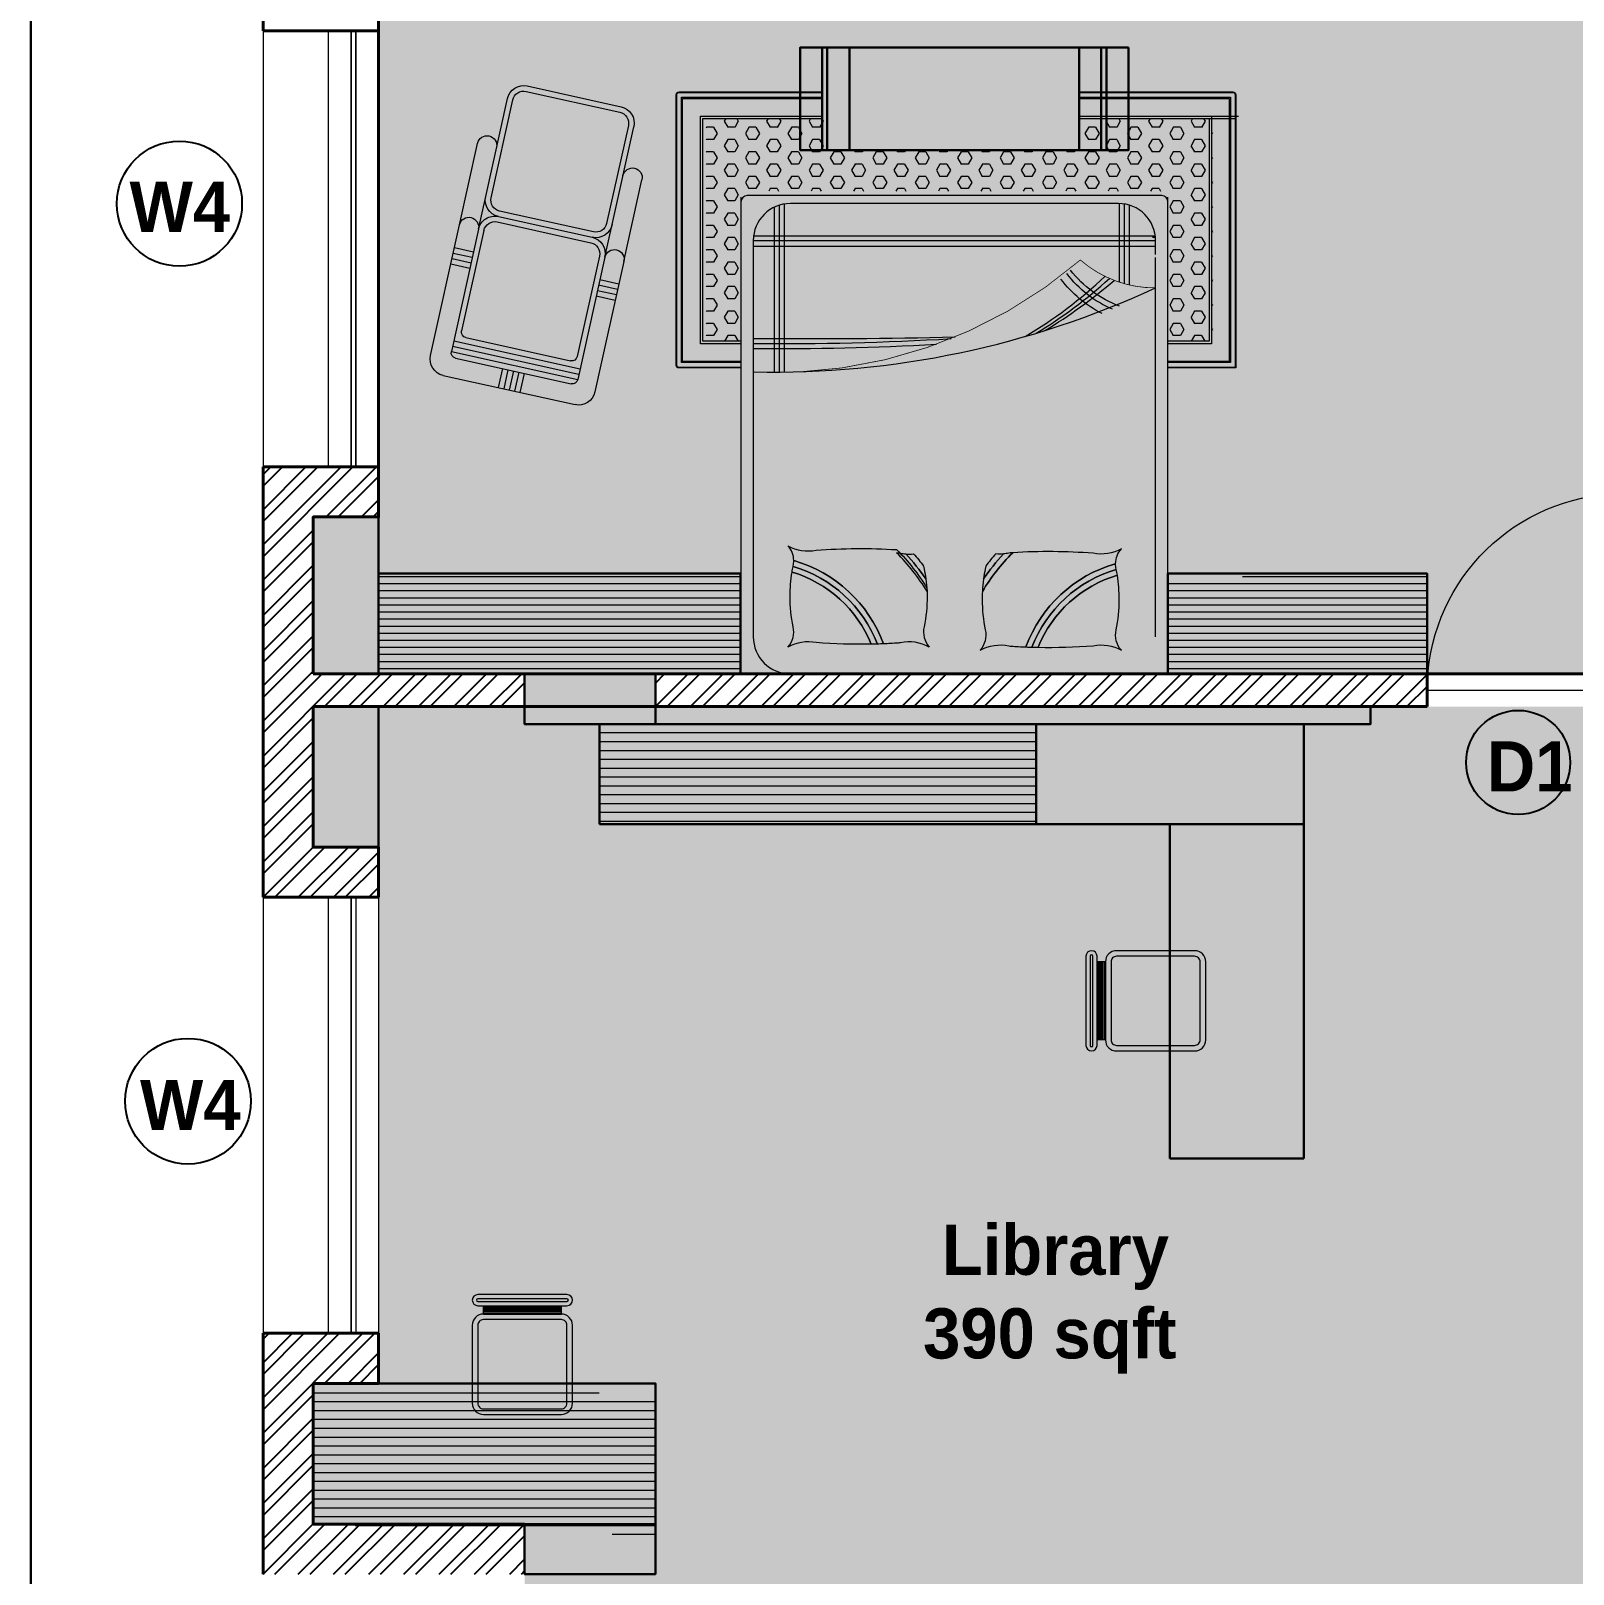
# Model space of a CAD drawing. Header units: feet. Extents: x 3576 to 8206, y -9151 to -6616.
# Drawn here: x 6809.6 to 7086.5, y -8348.5 to -8071.5 of the extents above; entities that cross this region are included whole.
import ezdxf

# ---------------------------------------------------------------- set-up
doc = ezdxf.new("R2010")
doc.units = ezdxf.units.FT
doc.layers.get('0').update_dxf_attribs({"linetype": 'CONTINUOUS', "lineweight": 40})
for name, color, linetype, lineweight in [('1fr', 233, 'CONTINUOUS', 5), ('A-GFLR-MBND', 12, 'CONTINUOUS', 5), ('COLUMN', 254, 'CONTINUOUS', 30), ('d&w s', 240, 'CONTINUOUS', 0), ('furni', 36, 'CONTINUOUS', 20), ('FURNITURE', 14, 'CONTINUOUS', 0), ('HACHT', 8, 'CONTINUOUS', 9), ('Wall1', 7, 'CONTINUOUS', 40), ('WINDOW', 180, 'CONTINUOUS', 9)]:
    doc.layers.add(name, color=color, linetype=linetype, lineweight=lineweight)
for name, color, linetype, lineweight, true_color in [('F HATCH', 7, 'CONTINUOUS', 9, 0xae8d6f), ('h12', 7, 'CONTINUOUS', 5, 0x81cdee), ('WALL', 7, 'CONTINUOUS', 40, 0x0b0b0a)]:
    doc.layers.add(name, color=color, linetype=linetype, lineweight=lineweight, true_color=true_color)
doc.styles.add('ROMANS', font='sanss___.ttf')
pattern_1 = [(180, (-2433.1298, -5122.4852), (-1e-15, -1.5875), [])]
pattern_2 = [(180, (7070.5825, -8048.7889), (-1e-15, -1.27), [])]

# ---------------------------------------------------------------- blocks, each defined once
blk = doc.blocks.new('d1')
at = {"color": 8, "lineweight": 0}
blk.add_lwpolyline([(6604.4634, 416.9161, 0.392554), (6605.3019, 416.0161)], format="xyb", dxfattribs=at)
blk.add_lwpolyline([(6604.4634, 416.9161), (6605.3634, 416.9161)], dxfattribs=at)
at = {"color": 1, "lineweight": 0}
blk.add_lwpolyline([(6605.3269, 416.0161), (6605.3269, 416.9161), (6605.3019, 416.9161), (6605.3019, 416.0161)], close=True, dxfattribs=at)
blk = doc.blocks.new('V-ch')
at = {"layer": '1fr'}
for p, q in [((-10.1, 7.83), (-11.6, 7.83)), ((-11.35, -6.17), (-11.35, 7.83)), ((-11.1, -6.17), (-11.1, 7.83)), ((-10.85, -6.17), (-10.85, 7.83)), ((-10.6, -6.17), (-10.6, 7.83)), ((-10.35, -6.17), (-10.35, 7.83)), ((-10.1, -6.17), (-10.1, 7.83)), ((-10.1, -6.17), (-11.6, -6.17))]:
    blk.add_line(p, q, dxfattribs=at)
for points in [[(-11.6, 8.83, 1), (-13.6, 8.83), (-13.6, -7.17, 1), (-11.6, -7.17)], [(-12.35, 8.83, 1), (-12.85, 8.83), (-12.85, -7.17, 1), (-12.35, -7.17)], [(-8.1, -8.17), (5.9, -8.17, 0.414214), (7.9, -6.17), (7.9, 7.83, 0.414214), (5.9, 9.83), (-8.1, 9.83, 0.414214), (-10.1, 7.83), (-10.1, -6.17, 0.414214)], [(-8.1, -7.17), (5.9, -7.17, 0.414214), (6.9, -6.17), (6.9, 7.83, 0.414214), (5.9, 8.83), (-8.1, 8.83, 0.414214), (-9.1, 7.83), (-9.1, -6.17, 0.414214)]]:
    blk.add_lwpolyline(points, format="xyb", close=True, dxfattribs=at)
blk = doc.blocks.new('Sofa-1')
at = {"layer": '1fr'}
for p, q in [((-3, 15.12), (-27, 15.12)), ((-10.17, 15.12), (-10.17, 11.62)), ((-9.17, 15.12), (-9.17, 11.62)), ((-8.17, 15.12), (-8.17, 11.62)), ((-7.17, 15.12), (-7.17, 11.62)), ((-30, -12.12), (-30, 12.12)), ((-25.5, -11.62), (-25.5, 11.62)), ((-3, 11.62), (-25.5, 11.62)), ((-24.5, -11.62), (-24.5, 11.62)), ((-23.5, -11.62), (-23.5, 11.62)), ((-26.5, -10.62), (-26.5, 10.62)), ((-22.5, -9.62), (-22.5, 9.62)), ((-3, 10.62), (-21.5, 10.62)), ((-1, -8.62), (-1, 8.62)), ((0, -8.62), (0, 8.62)), ((-26.5, 2), (-30, 2)), ((-26.5, 1), (-30, 1)), ((-26.5, 0), (-30, 0)), ((-26.5, -1), (-30, -1)), ((-26.5, -2), (-30, -2)), ((-3, -10.62), (-21.5, -10.62)), ((-3, -11.62), (-25.5, -11.62)), ((-10.17, -15.12), (-10.17, -11.62)), ((-9.17, -15.12), (-9.17, -11.62)), ((-8.17, -15.12), (-8.17, -11.62)), ((-7.17, -15.12), (-7.17, -11.62)), ((-27, -15.12), (-3, -15.12))]:
    blk.add_line(p, q, dxfattribs=at)
for centre, radius, start, end in [((-27, 12.12), 3, 90, 180), ((-3, 13.38), 1.75, 270, 90), ((-25.5, 10.62), 1, 90, 180), ((-3, 8.62), 3, 0, 90), ((-21.5, 9.62), 1, 90, 180), ((-3, 8.62), 2, 0, 90), ((-25.5, -10.62), 1, 180, 270), ((-21.5, -9.62), 1, 180, 270), ((-3, -8.62), 3, 270, 0), ((-3, -8.62), 2, 270, 0), ((-27, -12.12), 3, 180, 270), ((-3, -13.38), 1.75, 270, 90)]:
    blk.add_arc(centre, radius, start, end, dxfattribs=at)
blk = doc.blocks.new('recliner')
at = {"layer": '1fr'}
for p, q in [((-8206.53, 3620.27), (-8223.78, 3620.27)), ((-8226.78, 3599.27), (-8226.78, 3617.27)), ((-8203.53, 3599.27), (-8203.53, 3617.27)), ((-8230.28, 3593.27), (-8230.28, 3608.27)), ((-8200.03, 3593.27), (-8200.03, 3608.27)), ((-8226.78, 3593.27), (-8226.78, 3599.27)), ((-8203.53, 3593.27), (-8203.53, 3599.27))]:
    blk.add_line(p, q, dxfattribs=at)
blk.add_lwpolyline([(-8204.53, 3617.27, 0.414214), (-8206.53, 3619.27), (-8223.78, 3619.27, 0.414214), (-8225.78, 3617.27), (-8225.78, 3599.27, 0.414214), (-8223.78, 3597.27), (-8206.53, 3597.27, 0.414214), (-8204.53, 3599.27)], format="xyb", close=True, dxfattribs=at)
for centre, radius, start, end in [((-8223.78, 3617.27), 3, 90, 180), ((-8206.53, 3617.27), 3, 0, 90), ((-8228.53, 3608.27), 1.75, 0, 180), ((-8201.78, 3608.27), 1.75, 0, 180), ((-8223.78, 3599.27), 3, 180, 270), ((-8206.53, 3599.27), 3, 270, 0)]:
    blk.add_arc(centre, radius, start, end, dxfattribs=at)
at = {"layer": '1fr', "rotation": 90}
blk.add_blockref('Sofa-1', (-8215.16, 3596.27), dxfattribs=at)

msp = doc.modelspace()

# ---------------------------------------------------------------- hatches: boundary and pattern name
at = {"layer": 'COLUMN', "lineweight": 25}
h = msp.add_hatch(dxfattribs=at)
h.set_pattern_fill('ANSI32', color=32, scale=0.469565, style=0)
h.set_pattern_definition([(45, (6851.309, -8227.032), (-3.16261, 3.16261), []), (45, (6853.4176, -8227.032), (-3.16261, 3.16261), [])])
h.paths.add_polyline_path([(6851.3092, -8149.7493), (6872.0483, -8149.7493), (6872.0483, -8158.7493), (6860.3092, -8158.7493), (6860.3092, -8186.9232), (6898.2657, -8186.9232), (6898.2657, -8192.7928), (6860.3092, -8192.7928), (6860.3092, -8218.0319), (6872.0483, -8218.0319), (6872.0483, -8227.0319), (6851.3092, -8227.0319)])
at = {"layer": 'COLUMN'}
for points in [[(6921.744, -8186.9232), (6898.2657, -8186.9232), (6898.2657, -8195.9232), (6921.744, -8195.9232)], [(6921.744, -8339.5319), (6898.2657, -8339.5319), (6898.2657, -8348.5319), (6921.744, -8348.5319)]]:
    msp.add_hatch(color=256, dxfattribs=at).paths.add_polyline_path(points)
at = {"layer": 'COLUMN', "lineweight": 25}
h = msp.add_hatch(dxfattribs=at)
h.set_pattern_fill('ANSI32', color=32, scale=0.469565, style=0)
h.set_pattern_definition([(45, (6921.744, -8192.793), (-3.16261, 3.16261), []), (45, (6923.8524, -8192.793), (-3.16261, 3.16261), [])])
h.paths.add_polyline_path([(6921.744, -8186.9232), (7060.3053, -8186.9232), (7060.3053, -8192.7928), (6921.744, -8192.7928)])
h = msp.add_hatch(dxfattribs=at)
h.set_pattern_fill('ANSI32', color=32, scale=0.469565, style=0)
h.set_pattern_definition([(45, (6851.309, -8348.532), (-3.1626, 3.1626), []), (45, (6853.4176, -8348.532), (-3.1626, 3.1626), [])])
h.paths.add_polyline_path([(6921.744, -8339.5319), (6921.744, -8348.5319)])
h.paths.add_polyline_path([(6872.0483, -8305.2928), (6872.0483, -8314.2928), (6860.3092, -8314.2928), (6860.3092, -8339.5319), (6898.2657, -8339.5319), (6898.2657, -8348.5319), (6851.3092, -8348.5319), (6851.3092, -8305.2928)])
at = {"layer": 'F HATCH', "ltscale": 0.125}
h = msp.add_hatch(dxfattribs=at)
h.set_pattern_fill('HEX', color=256, scale=0.4, angle=540, style=0)
h.set_pattern_definition([(180, (16403.8456, -11080.4047), (-1e-15, -2.199704), [1.27, -2.54]), (300, (16403.8456, -11080.4047), (1.90499954, 1.099852), [1.27, -2.54]), (240, (16402.5756, -11080.4047), (1.90499954, -1.099852), [1.27, -2.54])])
edge = h.paths.add_edge_path()
edge.add_arc((7004.8814, -8109.146), 6.6666, 719.884969, 743.015083)
edge.add_line((7011.0174, -8106.5395), (7011.0174, -8109.1593))
edge.add_line((7011.0174, -8109.1593), (7011.548, -8109.1593))
edge = h.paths.add_edge_path()
edge.add_line((7005.086, -8102.4825), (7005.086, -8102.6481))
edge.add_line((7005.086, -8102.6481), (7006.372, -8102.6481))
edge.add_arc((7004.8814, -8109.146), 6.6666, 797.080071, 808.241224)
edge = h.paths.add_edge_path()
edge.add_line((6944.8475, -8102.6481), (6944.8475, -8102.5785))
edge.add_arc((6945.9929, -8109.146), 6.6666, 819.89334, 822.919929)
edge.add_line((6944.5023, -8102.6481), (6944.8475, -8102.6481))
edge = h.paths.add_edge_path()
edge.add_line((6952.3238, -8092.9186), (6952.3238, -8087.2277))
edge.add_line((6952.3238, -8087.2277), (6930.8793, -8087.2277))
edge.add_line((6930.8793, -8087.2277), (6930.8793, -8127.2164))
edge.add_line((6930.8793, -8127.2164), (6937.1041, -8127.2164))
edge.add_line((6937.1041, -8127.2164), (6937.1041, -8101.3682))
edge.add_arc((6938.2152, -8101.3682), 1.1111, 450, 540, ccw=False)
edge.add_line((6938.2152, -8100.2571), (7012.6591, -8100.2571))
edge.add_arc((7012.6591, -8101.3682), 1.1111, 720, 810, ccw=False)
edge.add_line((7013.7703, -8101.3682), (7013.7703, -8127.2164))
edge.add_line((7013.7703, -8127.2164), (7021.7791, -8127.2164))
edge.add_line((7021.7791, -8127.2164), (7021.7791, -8087.2277))
edge.add_line((7021.7791, -8087.2277), (6998.4642, -8087.2277))
edge.add_line((6998.4642, -8087.2277), (6998.4642, -8092.9186))
edge.add_line((6998.4642, -8092.9186), (6952.3238, -8092.9186))
at = {"layer": 'FURNITURE', "lineweight": 35}
h = msp.add_hatch(color=35, dxfattribs=at)
h.set_gradient(color1=(152, 109, 103), color2=(177, 144, 140), one_color=1, tint=0.62, name='INVCYLINDER')
h.paths.add_polyline_path([(6947.7447, -8092.9186), (6951.7076, -8092.9186), (6951.7076, -8074.4521), (6947.7447, -8074.4521)])
h.paths.add_polyline_path([(6997.848, -8092.9186), (7001.811, -8092.9186), (7001.811, -8074.4521), (6997.848, -8074.4521)])
h = msp.add_hatch(color=35, dxfattribs=at)
h.set_gradient(color1=(152, 109, 103), color2=(177, 144, 140), one_color=1, tint=0.62, name='INVCYLINDER')
h.paths.add_polyline_path([(6952.6112, -8092.9186), (6956.5742, -8092.9186), (6956.5742, -8074.4521), (6952.6112, -8074.4521)])
h.paths.add_polyline_path([(7002.7146, -8092.9186), (7006.6775, -8092.9186), (7006.6775, -8074.4521), (7002.7146, -8074.4521)])
at = {"layer": 'HACHT', "lineweight": 40}
h = msp.add_hatch(color=256, dxfattribs=at)
h.set_gradient(color1=(228, 240, 158), color2=(228, 240, 158), one_color=1, tint=0.78, name='INVCYLINDER')
h.paths.add_polyline_path([(6860.3092, -8186.9232), (7102.9179, -8186.9232), (7102.9179, -8010.8363), (6913.9179, -8010.8363), (6913.9179, -8034.3145), (6860.3092, -8034.3145), (6860.3092, -8062.4884), (6872.0483, -8062.4884), (6872.0483, -8158.7493), (6860.3092, -8158.7493), (6860.3092, -8186.9232)])
at = {"layer": 'HACHT'}
h = msp.add_hatch(dxfattribs=at)
h.set_pattern_fill('ANSI31', color=255, scale=0.4, angle=495, style=0)
h.set_pattern_definition(pattern_2)
h.paths.add_polyline_path([(6937.0177, -8186.9232), (6872.0483, -8186.9232), (6872.0483, -8168.9232), (6937.0177, -8168.9232)])
h.paths.add_polyline_path([(6925.3129, -8185.4348), (6925.3129, -8173.1784)], flags=16)
h = msp.add_hatch(dxfattribs=at)
h.set_pattern_fill('ANSI31', color=255, scale=0.4, angle=495, style=0)
h.set_pattern_definition(pattern_2)
h.paths.add_polyline_path([(7013.7703, -8186.9232), (7060.3053, -8186.9232), (7060.3053, -8168.9232), (7013.7703, -8169.646)])
h.paths.add_polyline_path([(7013.7703, -8184.0515), (7013.7703, -8171.795), (7013.7703, -8173.1784), (7013.7703, -8185.4348)])
at = {"layer": 'HACHT', "lineweight": 40}
h = msp.add_hatch(color=256, dxfattribs=at)
h.set_gradient(color1=(208, 236, 177), color2=(194, 230, 152), one_color=1, tint=0.75, name='INVCYLINDER')
h.paths.add_polyline_path([(6860.3092, -8192.7928), (7102.9179, -8192.7928), (7102.9179, -8409.0114), (7102.9179, -8412.0114), (6898.2657, -8412.0114), (6898.2657, -8348.5319), (6921.744, -8348.5319), (6921.744, -8339.5319), (6860.3092, -8339.5319), (6860.3092, -8314.2928), (6872.0483, -8314.2928), (6872.0483, -8305.2928), (6872.0483, -8218.0319), (6860.3092, -8218.0319), (6860.3092, -8192.7928), (7102.9179, -8192.7928)])
at = {"layer": 'HACHT'}
h = msp.add_hatch(dxfattribs=at)
h.set_pattern_fill('ANSI31', color=255, scale=0.5, angle=495, style=0)
h.set_pattern_definition(pattern_1)
h.paths.add_polyline_path([(6990.1419, -8213.9232), (6990.1419, -8195.9232), (6981.0741, -8195.9232), (6981.0741, -8213.9232)])
h.paths.add_polyline_path([(6990.1419, -8213.9232), (6990.1419, -8195.9232), (6911.7428, -8195.9232), (6911.7428, -8213.9232)])
h = msp.add_hatch(dxfattribs=at)
h.set_pattern_fill('ANSI31', color=255, scale=0.5, angle=495, style=0)
h.set_pattern_definition(pattern_1)
h.paths.add_polyline_path([(6990.1419, -8213.9232), (6990.1419, -8195.9232), (6981.0741, -8195.9232), (6981.0741, -8213.9232)])
h = msp.add_hatch(dxfattribs=at)
h.set_pattern_fill('ANSI31', color=255, scale=0.5, angle=135, style=0)
h.set_pattern_definition([(180, (-2546.1838, -886.4802), (-3e-16, -1.5875), [])])
h.paths.add_polyline_path([(6872.0483, -8314.2928), (6860.3092, -8314.2928), (6860.3092, -8339.5319), (6921.7757, -8341.6482), (6921.7757, -8316.4091)])

# ---------------------------------------------------------------- linework, layer by layer
at = {"layer": '1fr', "ltscale": 3}
for p, q in [((6937.1041, -8101.3682, 0), (6937.1041, -8186.9232, 0)), ((6939.3263, -8109.146, 0), (6939.3263, -8180.2566, 0))]:
    msp.add_line(p, q, dxfattribs=at)
at = {"layer": '1fr'}
for p, q in [((7012.6591, -8101.0571, 0), (6938.2152, -8101.0571, 0)), ((6943.0674, -8103.1555, 0), (6943.0674, -8132.7212, 0)), ((6943.9575, -8102.7977, 0), (6943.9575, -8132.7212, 0)), ((6944.8475, -8102.5785, 0), (6944.8475, -8132.7212, 0)), ((7004.8814, -8102.4793, 0), (6945.9929, -8102.4793, 0)), ((7005.086, -8116.6184, 0), (7005.086, -8102.4793, 0)), ((7005.9761, -8116.8867, 0), (7005.9761, -8102.5698, 0)), ((7006.8661, -8117.1114, 0), (7006.8661, -8102.7816, 0)), ((7013.7703, -8186.9232, 0), (7013.7703, -8101.3682, 0)), ((7011.548, -8108.3155, 0), (6939.3263, -8108.3155, 0)), ((7011.548, -8109.1593, 0), (6939.3263, -8109.1593, 0)), ((7011.548, -8110.172, 0), (6939.3263, -8110.172, 0)), ((7011.548, -8111.6555, 0), (7011.548, -8109.146, 0)), ((7011.548, -8180.2566, 0), (7011.548, -8112.203, 0)), ((6872.0483, -8186.9232), (7023.2961, -8186.9232, 0)), ((6937.1041, -8186.9232, 0), (7060.3053, -8186.9232))]:
    msp.add_line(p, q, dxfattribs=at)
at = {"layer": '1fr', "lineweight": 30}
for p, q in [((6872.0483, -8158.7493), (6872.0483, -8186.9232)), ((6872.0483, -8218.0319), (6872.0483, -8192.7928)), ((6911.7428, -8213.9232), (6911.7428, -8195.9232)), ((6921.744, -8195.9232), (7038.1419, -8195.9232)), ((6990.1419, -8213.9232), (6990.1419, -8195.9232)), ((7038.1419, -8195.9232), (7038.1419, -8213.9232)), ((7038.1419, -8213.9232), (6911.7428, -8213.9232)), ((7038.1419, -8213.9232), (7014.1419, -8213.9232)), ((7014.1419, -8213.9232), (7014.1419, -8273.9232)), ((7038.1419, -8213.9232), (7038.1419, -8273.9232)), ((7038.1419, -8273.9232), (7014.1419, -8273.9232))]:
    msp.add_line(p, q, dxfattribs=at)
for points in [[(7001.811, -8074.4521), (7001.811, -8092.9186), (6947.7447, -8092.9186), (6947.7447, -8074.4521)], [(6951.7076, -8092.9186), (6951.7076, -8074.4521), (6997.848, -8074.4521), (6997.848, -8092.9186)], [(7006.6775, -8074.4521), (7006.6775, -8092.9186), (6952.6112, -8092.9186), (6952.6112, -8074.4521)], [(6956.5742, -8092.9186), (6956.5742, -8074.4521), (7002.7146, -8074.4521), (7002.7146, -8092.9186)], [(6937.0177, -8186.9232), (6872.0483, -8186.9232), (6872.0483, -8168.9232), (6937.0177, -8168.9232)], [(7013.7703, -8186.9232), (7060.3053, -8186.9232), (7060.3053, -8168.9232), (7013.7703, -8168.9232)], [(6921.744, -8195.9232), (7050.1419, -8195.9232), (7050.1419, -8192.7928), (6921.744, -8192.7928)]]:
    msp.add_lwpolyline(points, close=True, dxfattribs=at)
at = {"layer": '1fr', "const_width": 0.1335, "elevation": 0}
for points in [[(6998.0479, -8112.6214, -0.19194428), (6939.3263, -8132.7263)], [(7011.548, -8117.6206, -0.18332216), (6998.0479, -8112.6214)]]:
    msp.add_lwpolyline(points, format="xyb", dxfattribs=at)
at = {"layer": '1fr', "elevation": 0}
for points in [[(7005.086, -8120.9272, -0.14067595), (6996.2838, -8114.4393)], [(7001.964, -8122.2478, -0.11314692), (6994.5596, -8116.0835)], [(7003.7988, -8121.4683, -0.13134034), (6995.6465, -8115.0614)]]:
    msp.add_lwpolyline(points, format="xyb", dxfattribs=at)
at = {"layer": '1fr', "ltscale": 4}
for points in [[(6970.5341, -8173.0137, -0.0524834), (6969.9974, -8178.48, 0.24624679), (6970.9234, -8182.112, 0.1819693), (6965.7534, -8181.3313, -0.03623237), (6965.3076, -8181.393, -0.00633576), (6962.6928, -8181.5307, 0.23940404), (6946.5892, -8166.5825, 0.183154), (6945.554, -8163.9155, 0.17731218), (6950.5928, -8164.7229, -0.03506105), (6965.0654, -8164.6189, -0.06208016), (6970.5042, -8171.5636, -0.01382417)], [(6980.4315, -8173.5693, 0.0524834), (6980.9682, -8179.0356, -0.24624679), (6980.0422, -8182.6676, -0.1819693), (6985.2122, -8181.8868, 0.03623237), (6985.658, -8181.9486, 0.00633576), (6988.2728, -8182.0862, -0.23940404), (7004.3765, -8167.1381, -0.183154), (7005.4116, -8164.471, -0.17731218), (7000.3728, -8165.2785, 0.03506105), (6985.9002, -8165.1744, 0.06208016), (6980.4614, -8172.1191, 0.01382417)], [(6962.6928, -8181.5307, -0.00264627), (6961.5998, -8181.5685, 0.23362769), (6946.4641, -8167.6252, -0.00075627), (6946.48, -8167.5474, 0.06037003), (6946.5892, -8166.5825, -0.23940404)], [(6970.2983, -8169.8712, -0.02152026), (6970.5042, -8172.1191, 0.06208016), (6965.0654, -8165.1744, -0.00058736), (6965.3076, -8165.19, -0.03623237), (6965.7534, -8165.2517, 0.03295331), (6966.7204, -8165.3922, -0.03911495)], [(6969.9065, -8167.5546, 0.03447207), (6969.9974, -8168.103, -0.01709673), (6970.2983, -8169.8712, 0.03911495), (6966.7204, -8165.3922, 0.04673277), (6968.1045, -8165.3714, -0.01876295)], [(6980.6673, -8169.8712, 0.02152026), (6980.4614, -8172.1191, -0.06208016), (6985.9002, -8165.1744, 0.00058736), (6985.658, -8165.19, 0.03623237), (6985.2122, -8165.2517, -0.03295331), (6984.2452, -8165.3922, 0.03911495)], [(6981.0591, -8167.5546, -0.03447207), (6980.9682, -8168.103, 0.01709673), (6980.6673, -8169.8712, -0.03911495), (6984.2452, -8165.3922, -0.04673277), (6982.8611, -8165.3714, 0.01876295)], [(6988.2728, -8182.0862, 0.00264627), (6989.3659, -8182.1241, -0.23362769), (7004.5015, -8168.1808, 0.00075627), (7004.4856, -8168.103, -0.06037003), (7004.3765, -8167.1381, 0.23940404)], [(6960.4962, -8181.595, -0.02398578), (6950.5928, -8181.3045, 0.17731218), (6945.554, -8182.112, 0.24624679), (6946.48, -8178.48, -0.0524834), (6945.9433, -8173.0137, -0.04176941), (6946.2777, -8168.6508, -0.22791349)], [(6961.5998, -8181.5685, -0.00267094), (6960.4962, -8181.595, 0.22791349), (6946.2777, -8168.6508, -0.0099342), (6946.4641, -8167.6252, -0.23362769)], [(6989.3659, -8182.1241, 0.00267094), (6990.4694, -8182.1505, -0.22791349), (7004.688, -8169.2064, 0.0099342), (7004.5015, -8168.1808, 0.23362769)], [(6990.4694, -8182.1505, 0.02398578), (7000.3728, -8181.8601, -0.17731218), (7005.4116, -8182.6676, -0.24624679), (7004.4856, -8179.0356, 0.0524834), (7005.0223, -8173.5693, 0.04176941), (7004.688, -8169.2064, 0.22791349)]]:
    msp.add_lwpolyline(points, format="xyb", close=True, dxfattribs=at)
at = {"layer": '1fr', "lineweight": 30}
msp.add_lwpolyline([(6872.0483, -8314.2928), (6872.0483, -8314.2928), (6860.3092, -8314.2928), (6860.3092, -8339.5319), (6921.744, -8339.5319), (6921.744, -8314.2928), (6872.0483, -8314.2928)], dxfattribs=at)
at = {"layer": '1fr'}
for centre, radius, start, end in [((6938.2152, -8102.1682, 0), 1.1111, 90, 180), ((6945.9929, -8109.146, 0), 6.6666, 90, 180), ((7004.8814, -8109.146, 0), 6.6666, 0, 90), ((7012.6591, -8102.1682, 0), 1.1111, 0, 90), ((6947.468, -8057.4607, 0), 79.9979, 300.554052, 313.431333), ((6945.8786, -8052.7685, 0), 85.3537, 301.209903, 312.265179), ((6943.5414, -8045.7115, 0), 93.0064, 301.182319, 310.647761), ((6942.7884, -7968.9804, -211.249), 163.7737, 268.852074, 294.824852), ((6947.9514, -6894.6213, -211.249), 1232.1216, 269.5989134, 271.2848373), ((6944.8894, -7627.2295, 0), 500.4034, 269.363011, 273.431267), ((6944.8124, -7641.5011, 0), 487.0218, 269.35457, 273.222731)]:
    msp.add_arc(centre, radius, start, end, dxfattribs=at)
at = {"layer": '1fr', "ltscale": 3}
msp.add_arc((6945.9929, -8180.2566, 0), 6.6666, 180, 270, dxfattribs=at)
at = {"layer": 'A-GFLR-MBND', "color": 1}
msp.add_line((6872.0483, -8158.7493), (6872.0483, -8186.9232), dxfattribs=at)
at = {"layer": 'A-GFLR-MBND', "color": 1, "lineweight": 30}
for points in [[(7905.6033, -7964.2211), (7905.6033, -8704.099), (6809.6196, -8704.099), (6809.6196, -7964.2211)], [(6898.2657, -8186.9232), (6898.2657, -8195.9232), (6921.744, -8195.9232), (6921.744, -8186.9232)], [(6898.2657, -8339.5319), (6898.2657, -8348.5319), (6921.744, -8348.5319), (6921.744, -8339.5319)]]:
    msp.add_lwpolyline(points, close=True, dxfattribs=at)
at = {"layer": 'COLUMN', "color": 7, "lineweight": 25}
for centre, radius in [((6836.2903, -8102.5097), 11.2374), ((7076.6554, -8202.8202), 9.3519), ((6837.8304, -8263.6376), 11.2881)]:
    msp.add_circle(centre, radius, dxfattribs=at)
at = {"layer": 'F HATCH', "ltscale": 0.125, "elevation": 0}
for points in [[(6937.1041, -8132.0062), (6926.0056, -8132.0062, -0.41421356), (6925.4734, -8131.474), (6925.4734, -8082.97, -0.41421356), (6926.0056, -8082.4378), (6951.7076, -8082.4378)], [(6937.1041, -8131.8998), (6926.0056, -8131.8998, -0.41421356), (6925.5798, -8131.474), (6925.5798, -8082.97, -0.41421356), (6926.0056, -8082.5443), (6951.7076, -8082.5443)], [(6997.848, -8082.4378), (7025.4206, -8082.4378, -0.41421356), (7025.9528, -8082.97), (7025.9528, -8132.0062), (7013.7703, -8132.0062)], [(6997.848, -8082.5443), (7025.4206, -8082.5443, -0.41421356), (7025.8464, -8082.97), (7025.8464, -8131.8998), (7013.7703, -8131.8998)]]:
    msp.add_lwpolyline(points, format="xyb", dxfattribs=at)
for points in [[(6937.1041, -8131.0483), (6926.4313, -8131.0483), (6926.4313, -8083.3958), (6951.7076, -8083.3958)], [(6937.1041, -8130.8354), (6926.6442, -8130.8354), (6926.6442, -8083.6087), (6951.7076, -8083.6087)], [(6997.848, -8083.3958), (7024.9949, -8083.3958), (7024.9949, -8131.0483), (7013.7703, -8131.0483)], [(6997.848, -8083.6087), (7024.782, -8083.6087), (7024.782, -8130.8354), (7013.7703, -8130.8354)], [(6937.1041, -8127.6422), (6929.8374, -8127.6422), (6929.8374, -8086.8019), (6951.7076, -8086.8019)], [(6997.848, -8086.8019), (7021.5888, -8086.8019)], [(7021.5888, -8086.8019), (7021.5888, -8086.8019), (7021.5888, -8127.6422), (7013.7703, -8127.6422)], [(6937.1041, -8127.2164), (6930.2632, -8127.2164), (6930.2632, -8087.2277), (6951.7076, -8087.2277)], [(6997.848, -8087.2277), (7021.163, -8087.2277)], [(7021.163, -8087.2277), (7021.163, -8087.2277), (7021.163, -8127.2164), (7013.7703, -8127.2164)], [(7025.9528, -8130.8354), (7025.8464, -8130.8354)], [(7025.9528, -8131.0483), (7025.8464, -8131.0483)]]:
    msp.add_lwpolyline(points, dxfattribs=at)
at = {"layer": 'F HATCH', "ltscale": 0.125}
for points in [[(7002.7146, -8086.8019), (7026.4553, -8086.8019)], [(7002.7146, -8087.2277), (7026.0295, -8087.2277)]]:
    msp.add_lwpolyline(points, dxfattribs=at)
msp.add_arc((6939.3434, -8133.8545, 0), 0.000146, 210.146852, 27.372092, dxfattribs=at)
at = {"layer": 'F HATCH'}
msp.add_arc((7013.6492, -8140.1297, 0), 0.000146, 152.627908, 329.853148, dxfattribs=at)
at = {"layer": 'h12', "color": 62}
msp.add_line((6921.837, -8213.9232), (7000.236, -8213.9232), dxfattribs=at)
at = {"layer": 'WALL', "lineweight": 40}
msp.add_lwpolyline([(6860.3092, -8186.9232), (7102.9179, -8186.9232), (7102.9179, -8010.8363), (6913.9179, -8010.8363), (6913.9179, -8034.3145), (6860.3092, -8034.3145), (6860.3092, -8062.4884), (6872.0483, -8062.4884), (6872.0483, -8158.7493), (6860.3092, -8158.7493), (6860.3092, -8186.9232)], close=True, dxfattribs=at)
at = {"layer": 'Wall1', "color": 7, "lineweight": 40}
for p, q in [((6851.3092, -8071.4884), (6851.3092, -8025.3145)), ((6872.0483, -8071.4884), (6872.0483, -8062.4884)), ((6872.0483, -8071.4884), (6851.3092, -8071.4884)), ((6872.0483, -8149.7493), (6851.3092, -8149.7493)), ((6872.0483, -8149.7493), (6851.3092, -8149.7493)), ((6872.0483, -8149.7493), (6872.0483, -8158.7493)), ((6860.3092, -8158.7493), (6860.3092, -8186.9232)), ((6872.0483, -8158.7493), (6860.3092, -8158.7493)), ((6851.3092, -8180.7899), (6851.3092, -8171.7899)), ((6860.3092, -8186.9232), (7059.5624, -8186.9232)), ((7060.3053, -8186.9232), (7060.3053, -8192.7928)), ((6872.0483, -8192.7928), (6860.3092, -8192.7928)), ((6860.3092, -8192.7928), (6860.3092, -8198.6623)), ((7060.3053, -8192.7928), (6872.0483, -8192.7928))]:
    msp.add_line(p, q, dxfattribs=at)
at = {"layer": 'Wall1'}
for p, q in [((6851.3092, -8227.0319), (6851.3092, -8149.7493)), ((6860.3092, -8192.7928), (6860.3092, -8218.0319)), ((6860.3092, -8218.0319), (6872.0483, -8218.0319)), ((6872.0483, -8218.0319), (6872.0483, -8227.0319)), ((6872.0483, -8227.0319), (6851.3092, -8227.0319)), ((6851.3092, -8339.5319), (6851.3092, -8305.2928)), ((6851.3092, -8305.2928), (6872.0483, -8305.2928)), ((6872.0483, -8305.2928), (6872.0483, -8314.2928)), ((6860.3092, -8314.2928), (6860.3092, -8339.5319)), ((6860.3092, -8314.2928), (6872.0483, -8314.2928)), ((6851.3092, -8348.5319), (6851.3092, -8339.5319)), ((6860.3092, -8339.5319), (6898.2657, -8339.5319))]:
    msp.add_line(p, q, dxfattribs=at)
at = {"layer": 'WINDOW', "color": 5}
for p, q in [((6851.3092, -8071.4884), (6851.3092, -8149.7493)), ((6851.3092, -8227.0319), (6851.3092, -8305.2928))]:
    msp.add_line(p, q, dxfattribs=at)
for points in [[(6863.0483, -8071.4884), (6872.0483, -8071.4884), (6872.0483, -8149.7493), (6863.0483, -8149.7493)], [(6867.157, -8071.4884), (6867.9396, -8071.4884), (6867.9396, -8149.7493), (6867.157, -8149.7493)], [(6867.157, -8149.7493), (6867.9396, -8149.7493), (6867.9396, -8071.4884), (6867.157, -8071.4884)], [(6863.0483, -8227.0319), (6872.0483, -8227.0319), (6872.0483, -8305.2928), (6863.0483, -8305.2928)], [(6867.157, -8227.0319), (6867.9396, -8227.0319), (6867.9396, -8305.2928), (6867.157, -8305.2928)], [(6867.157, -8227.0319), (6867.9396, -8227.0319), (6867.9396, -8305.2928), (6867.157, -8305.2928)]]:
    msp.add_lwpolyline(points, close=True, dxfattribs=at)
for points in [[(6867.157, -8071.4884), (6867.157, -8149.7493)], [(6867.9396, -8071.4884), (6867.9396, -8149.7493)], [(6867.157, -8227.0319), (6867.157, -8305.2928)], [(6867.9396, -8227.0319), (6867.9396, -8305.2928)]]:
    msp.add_lwpolyline(points, dxfattribs=at)

# ---------------------------------------------------------------- block references
at = {"layer": 'd&w s', "xscale": -39.12946853286121, "yscale": 39.12946853286121, "zscale": 39.12946853287222, "rotation": 180}
msp.add_blockref('d1', (-251368.8359, 8123.8481), dxfattribs=at)
at = {"layer": 'furni'}
msp.add_blockref('V-ch', (7012.6538, -8246.4434), dxfattribs=at)
at = {"layer": 'furni', "rotation": 270}
msp.add_blockref('V-ch', (6897.0411, -8311.9482), dxfattribs=at)
at = {"layer": 'FURNITURE', "xscale": -1, "rotation": 347.4952401390819}
msp.add_blockref('recliner', (-1896.9651, -9838.8837), dxfattribs=at)

# ---------------------------------------------------------------- texts
at = {"layer": 'Wall1', "color": 5, "char_height": 9, "width": 240.321526, "attachment_point": 1, "style": 'ROMANS'}
for s, insert in [('{\\fStylus BT|b1|i0|c0|p34;\\C7;W4}', (6827.3401, -8098.5838)), ('{\\fStylus BT|b1|i0|c0|p34;\\C7;D1}', (7071.0201, -8199.0341)), ('{\\fStylus BT|b1|i0|c0|p34;\\C7;W4}', (6829.2136, -8259.804)), ('{\\fStylus BT|b1|i0|c0|p34;\\C7;   Library\\P  390 sqft}', (6963.1222, -8285.8045))]:
    msp.add_mtext(s, dxfattribs=dict(at, insert=insert))

doc.saveas('drawing.dxf')
